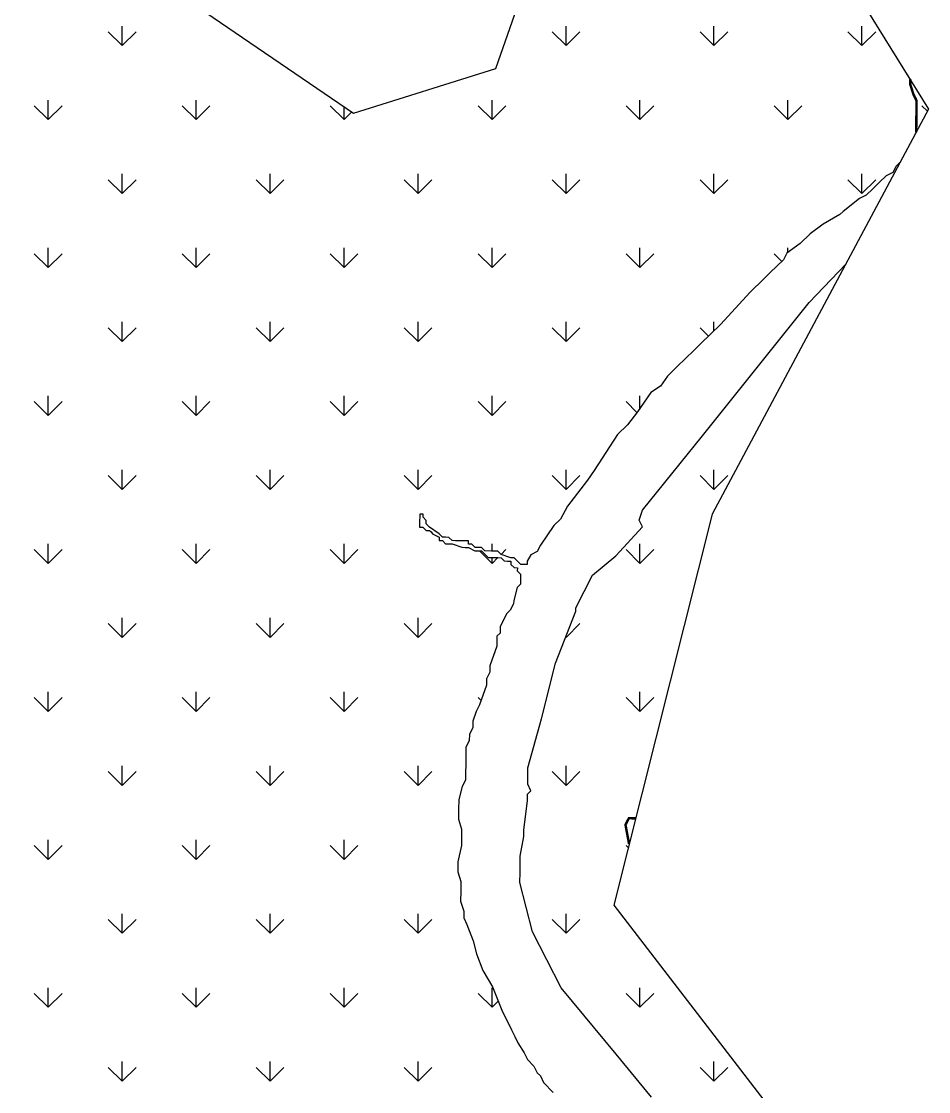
# Model space of a CAD drawing. Header units: metres. Extents: x 266558 to 272991, y 2129469 to 2134388.
# Drawn here: x 271890 to 272991, y 2130733 to 2132032 of the extents above; entities that cross this region are included whole.
import ezdxf

# ---------------------------------------------------------------- set-up
doc = ezdxf.new("R2010")
doc.units = ezdxf.units.M
doc.layers.add('MANGROOVES', color=112, linetype='Continuous')

msp = doc.modelspace()

# ---------------------------------------------------------------- linework, layer by layer
at = {"color": 3}
for points in [[(272846.5, 2132158.6), (272991, 2131925.6), (272728.4, 2131434), (272608.7, 2130959.3), (272815.2, 2130690.9), (272859, 2130515.5), (272834.9, 2130238.4), (272639, 2130073.7), (271294.9, 2129469.3), (270874.5, 2129632.7)], [(272087, 2132061.6), (272292.8, 2131920.6), (272465.4, 2131974.9), (272503, 2132081.8)]]:
    msp.add_lwpolyline(points, dxfattribs=at)
at = {"layer": 'MANGROOVES', "linetype": 'Continuous'}
for p, q in [((272012, 2132002.6), (272012, 2132026.4)), ((272550.8, 2132002.6), (272550.8, 2132026.4)), ((272730.4, 2132002.6), (272730.4, 2132026.4)), ((272910, 2132002.6), (272910, 2132026.4)), ((272012, 2132002.6), (271995.1, 2132019.4)), ((272012, 2132002.6), (272028.8, 2132019.4)), ((272550.8, 2132002.6), (272533.9, 2132019.4)), ((272550.8, 2132002.6), (272567.6, 2132019.4)), ((272730.4, 2132002.6), (272713.5, 2132019.4)), ((272730.4, 2132002.6), (272747.2, 2132019.4)), ((272910, 2132002.6), (272893.1, 2132019.4)), ((272910, 2132002.6), (272926.8, 2132019.4)), ((271922.2, 2131912.8), (271922.2, 2131936.6)), ((272101.8, 2131912.8), (272101.8, 2131936.6)), ((272461, 2131912.8), (272461, 2131936.6)), ((272640.6, 2131912.8), (272640.6, 2131936.6)), ((272820.2, 2131912.8), (272820.2, 2131936.6)), ((271922.2, 2131912.8), (271905.3, 2131929.6)), ((271922.2, 2131912.8), (271939, 2131929.6)), ((272101.8, 2131912.8), (272084.9, 2131929.6)), ((272101.8, 2131912.8), (272118.6, 2131929.6)), ((272281.4, 2131912.8), (272264.5, 2131929.6)), ((272281.4, 2131912.8), (272281.4, 2131928.4)), ((272461, 2131912.8), (272444.1, 2131929.6)), ((272461, 2131912.8), (272477.8, 2131929.6)), ((272640.6, 2131912.8), (272623.7, 2131929.6)), ((272640.6, 2131912.8), (272657.4, 2131929.6)), ((272820.2, 2131912.8), (272803.3, 2131929.6)), ((272820.2, 2131912.8), (272837, 2131929.6)), ((272989.6, 2131923), (272982.9, 2131929.6)), ((272281.4, 2131912.8), (272290.6, 2131922.1)), ((272012, 2131823), (272012, 2131846.8)), ((272191.6, 2131823), (272191.6, 2131846.8)), ((272371.2, 2131823), (272371.2, 2131846.8)), ((272550.8, 2131823), (272550.8, 2131846.8)), ((272730.4, 2131823), (272730.4, 2131846.8)), ((272910, 2131823), (272910, 2131846.8)), ((272012, 2131823), (271995.1, 2131839.8)), ((272012, 2131823), (272028.8, 2131839.8)), ((272191.6, 2131823), (272174.7, 2131839.8)), ((272191.6, 2131823), (272208.4, 2131839.8)), ((272371.2, 2131823), (272354.3, 2131839.8)), ((272371.2, 2131823), (272388, 2131839.8)), ((272550.8, 2131823), (272533.9, 2131839.8)), ((272550.8, 2131823), (272567.6, 2131839.8)), ((272730.4, 2131823), (272713.5, 2131839.8)), ((272730.4, 2131823), (272747.2, 2131839.8)), ((272910, 2131823), (272893.1, 2131839.8)), ((272910, 2131823), (272926.8, 2131839.8)), ((271922.2, 2131733.2), (271922.2, 2131757)), ((272101.8, 2131733.2), (272101.8, 2131757)), ((272281.4, 2131733.2), (272281.4, 2131757)), ((272461, 2131733.2), (272461, 2131757)), ((272640.6, 2131733.2), (272640.6, 2131757)), ((272820.2, 2131751.5), (272820.2, 2131757)), ((271922.2, 2131733.2), (271905.3, 2131750)), ((271922.2, 2131733.2), (271939, 2131750)), ((272101.8, 2131733.2), (272084.9, 2131750)), ((272101.8, 2131733.2), (272118.6, 2131750)), ((272281.4, 2131733.2), (272264.5, 2131750)), ((272281.4, 2131733.2), (272298.2, 2131750)), ((272461, 2131733.2), (272444.1, 2131750)), ((272461, 2131733.2), (272477.8, 2131750)), ((272640.6, 2131733.2), (272623.7, 2131750)), ((272640.6, 2131733.2), (272657.4, 2131750)), ((272812.7, 2131740.7), (272803.3, 2131750)), ((272012, 2131643.4), (272012, 2131667.2)), ((272191.6, 2131643.4), (272191.6, 2131667.2)), ((272371.2, 2131643.4), (272371.2, 2131667.2)), ((272550.8, 2131643.4), (272550.8, 2131667.2)), ((272730.4, 2131656.5), (272730.4, 2131667.2)), ((272012, 2131643.4), (271995.1, 2131660.2)), ((272012, 2131643.4), (272028.8, 2131660.2)), ((272191.6, 2131643.4), (272174.7, 2131660.2)), ((272191.6, 2131643.4), (272208.4, 2131660.2)), ((272371.2, 2131643.4), (272354.3, 2131660.2)), ((272371.2, 2131643.4), (272388, 2131660.2)), ((272550.8, 2131643.4), (272533.9, 2131660.2)), ((272550.8, 2131643.4), (272567.6, 2131660.2)), ((272723.8, 2131650), (272713.5, 2131660.2)), ((271922.2, 2131553.6), (271922.2, 2131577.4)), ((272101.8, 2131553.6), (272101.8, 2131577.4)), ((272281.4, 2131553.6), (272281.4, 2131577.4)), ((272461, 2131553.6), (272461, 2131577.4)), ((272640.6, 2131562.6), (272640.6, 2131577.4)), ((271922.2, 2131553.6), (271905.3, 2131570.4)), ((271922.2, 2131553.6), (271939, 2131570.4)), ((272101.8, 2131553.6), (272084.9, 2131570.4)), ((272101.8, 2131553.6), (272118.6, 2131570.4)), ((272281.4, 2131553.6), (272264.5, 2131570.4)), ((272281.4, 2131553.6), (272298.2, 2131570.4)), ((272461, 2131553.6), (272444.1, 2131570.4)), ((272461, 2131553.6), (272477.8, 2131570.4)), ((272636.9, 2131557.3), (272623.7, 2131570.4)), ((272012, 2131463.8), (271995.1, 2131480.6)), ((272012, 2131463.8), (272012, 2131487.6)), ((272012, 2131463.8), (272028.8, 2131480.6)), ((272191.6, 2131463.8), (272174.7, 2131480.6)), ((272191.6, 2131463.8), (272191.6, 2131487.6)), ((272191.6, 2131463.8), (272208.4, 2131480.6)), ((272371.2, 2131463.8), (272354.3, 2131480.6)), ((272371.2, 2131463.8), (272371.2, 2131487.6)), ((272371.2, 2131463.8), (272388, 2131480.6)), ((272550.8, 2131463.8), (272533.9, 2131480.6)), ((272550.8, 2131463.8), (272550.8, 2131487.6)), ((272550.8, 2131463.8), (272567.6, 2131480.6)), ((272730.4, 2131463.8), (272713.5, 2131480.6)), ((272730.4, 2131463.8), (272730.4, 2131487.6)), ((272730.4, 2131463.8), (272747.2, 2131480.6)), ((271922.2, 2131374), (271905.3, 2131390.8)), ((271922.2, 2131374), (271922.2, 2131397.8)), ((271922.2, 2131374), (271939, 2131390.8)), ((272101.8, 2131374), (272084.9, 2131390.8)), ((272101.8, 2131374), (272101.8, 2131397.8)), ((272101.8, 2131374), (272118.6, 2131390.8)), ((272281.4, 2131374), (272264.5, 2131390.8)), ((272281.4, 2131374), (272281.4, 2131397.8)), ((272281.4, 2131374), (272298.2, 2131390.8)), ((272461, 2131389.1), (272461, 2131397.8)), ((272472, 2131385), (272477.8, 2131390.8)), ((272640.6, 2131374), (272623.7, 2131390.8)), ((272640.6, 2131374), (272640.6, 2131397.8)), ((272640.6, 2131374), (272657.4, 2131390.8)), ((272461, 2131374), (272445.6, 2131389.3)), ((272461, 2131374), (272461, 2131381.2)), ((272461, 2131374), (272468.1, 2131381.1)), ((272012, 2131284.2), (271995.1, 2131301)), ((272012, 2131284.2), (272012, 2131308)), ((272012, 2131284.2), (272028.8, 2131301)), ((272191.6, 2131284.2), (272174.7, 2131301)), ((272191.6, 2131284.2), (272191.6, 2131308)), ((272191.6, 2131284.2), (272208.4, 2131301)), ((272371.2, 2131284.2), (272354.3, 2131301)), ((272371.2, 2131284.2), (272371.2, 2131308)), ((272371.2, 2131284.2), (272388, 2131301)), ((272550.8, 2131284.2), (272567.6, 2131301)), ((272550.8, 2131284.2), (272550.4, 2131284.6)), ((272550.8, 2131284.2), (272550.8, 2131285.6)), ((271922.2, 2131194.4), (271905.3, 2131211.2)), ((271922.2, 2131194.4), (271922.2, 2131218.2)), ((271922.2, 2131194.4), (271939, 2131211.2)), ((272101.8, 2131194.4), (272084.9, 2131211.2)), ((272101.8, 2131194.4), (272101.8, 2131218.2)), ((272101.8, 2131194.4), (272118.6, 2131211.2)), ((272281.4, 2131194.4), (272264.5, 2131211.2)), ((272281.4, 2131194.4), (272281.4, 2131218.2)), ((272281.4, 2131194.4), (272298.2, 2131211.2)), ((272447.7, 2131207.6), (272444.1, 2131211.2)), ((272640.6, 2131194.4), (272623.7, 2131211.2)), ((272640.6, 2131194.4), (272640.6, 2131218.2)), ((272640.6, 2131194.4), (272657.4, 2131211.2)), ((272012, 2131104.6), (271995.1, 2131121.4)), ((272012, 2131104.6), (272012, 2131128.4)), ((272012, 2131104.6), (272028.8, 2131121.4)), ((272191.6, 2131104.6), (272174.7, 2131121.4)), ((272191.6, 2131104.6), (272191.6, 2131128.4)), ((272191.6, 2131104.6), (272208.4, 2131121.4)), ((272371.2, 2131104.6), (272354.3, 2131121.4)), ((272371.2, 2131104.6), (272371.2, 2131128.4)), ((272371.2, 2131104.6), (272388, 2131121.4)), ((272550.8, 2131104.6), (272533.9, 2131121.4)), ((272550.8, 2131104.6), (272550.8, 2131128.4)), ((272550.8, 2131104.6), (272567.6, 2131121.4)), ((271922.2, 2131014.8), (271905.3, 2131031.6)), ((271922.2, 2131014.8), (271922.2, 2131038.6)), ((271922.2, 2131014.8), (271939, 2131031.6)), ((272101.8, 2131014.8), (272084.9, 2131031.6)), ((272101.8, 2131014.8), (272101.8, 2131038.6)), ((272101.8, 2131014.8), (272118.6, 2131031.6)), ((272281.4, 2131014.8), (272264.5, 2131031.6)), ((272281.4, 2131014.8), (272281.4, 2131038.6)), ((272281.4, 2131014.8), (272298.2, 2131031.6)), ((272626.3, 2131029.1), (272623.7, 2131031.6)), ((272012, 2130925), (272012, 2130948.8)), ((272191.6, 2130925), (272191.6, 2130948.8)), ((272371.2, 2130925), (272371.2, 2130948.8)), ((272550.8, 2130925), (272550.8, 2130948.8)), ((272012, 2130925), (271995.1, 2130941.8)), ((272012, 2130925), (272028.8, 2130941.8)), ((272191.6, 2130925), (272174.7, 2130941.8)), ((272191.6, 2130925), (272208.4, 2130941.8)), ((272371.2, 2130925), (272354.3, 2130941.8)), ((272371.2, 2130925), (272388, 2130941.8)), ((272550.8, 2130925), (272533.9, 2130941.8)), ((272550.8, 2130925), (272567.6, 2130941.8)), ((271922.2, 2130835.2), (271922.2, 2130859)), ((272101.8, 2130835.2), (272101.8, 2130859)), ((272281.4, 2130835.2), (272281.4, 2130859)), ((272461, 2130835.2), (272461, 2130859)), ((272640.6, 2130835.2), (272640.6, 2130859)), ((271922.2, 2130835.2), (271905.3, 2130852)), ((271922.2, 2130835.2), (271939, 2130852)), ((272101.8, 2130835.2), (272084.9, 2130852)), ((272101.8, 2130835.2), (272118.6, 2130852)), ((272281.4, 2130835.2), (272264.5, 2130852)), ((272281.4, 2130835.2), (272298.2, 2130852)), ((272461, 2130835.2), (272444.1, 2130852)), ((272640.6, 2130835.2), (272623.7, 2130852)), ((272640.6, 2130835.2), (272657.4, 2130852)), ((272461, 2130835.2), (272468.5, 2130842.7)), ((272012, 2130745.4), (272012, 2130769.2)), ((272191.6, 2130745.4), (272191.6, 2130769.2)), ((272371.2, 2130745.4), (272371.2, 2130769.2)), ((272730.4, 2130745.4), (272730.4, 2130769.2)), ((272012, 2130745.4), (271995.1, 2130762.2)), ((272012, 2130745.4), (272028.8, 2130762.2)), ((272191.6, 2130745.4), (272174.7, 2130762.2)), ((272191.6, 2130745.4), (272208.4, 2130762.2)), ((272371.2, 2130745.4), (272354.3, 2130762.2)), ((272371.2, 2130745.4), (272388, 2130762.2)), ((272730.4, 2130745.4), (272713.5, 2130762.2)), ((272730.4, 2130745.4), (272747.2, 2130762.2))]:
    msp.add_line(p, q, dxfattribs=at)
at = {"layer": 'MANGROOVES'}
for p, q in [((272955.5, 2131860.3, 3), (272951.5, 2131856.3, 3)), ((272956.5, 2131861.2, 3), (272955.5, 2131860.3, 3)), ((272939.4, 2131844.5, 3), (272931.4, 2131836.7, 3)), ((272947.4, 2131848.4, 3), (272939.4, 2131844.5, 3)), ((272951.5, 2131856.3, 3), (272947.4, 2131848.4, 3)), ((272931.4, 2131836.7, 3), (272923.3, 2131828.8, 3)), ((272915.3, 2131821, 3), (272907.2, 2131817.1, 3)), ((272923.3, 2131828.8, 3), (272915.3, 2131821, 3)), ((272907.2, 2131817.1, 3), (272887.2, 2131801.4, 3)), ((272883.1, 2131797.5, 3), (272863.1, 2131785.8, 3)), ((272887.2, 2131801.4, 3), (272883.1, 2131797.5, 3)), ((272863.1, 2131785.8, 3), (272847, 2131774.1, 3)), ((272847, 2131774.1, 3), (272834.9, 2131762.3, 3)), ((272834.9, 2131762.3, 3), (272818.9, 2131750.6, 3)), ((272814.8, 2131742.7, 3), (272806.7, 2131734.8, 3)), ((272818.9, 2131750.6, 3), (272814.8, 2131742.7, 3)), ((272806.7, 2131734.8, 3), (272798.7, 2131727, 3)), ((272846, 2131690.6, 3), (272890.4, 2131737.4, 3)), ((272790.6, 2131719.1, 3), (272774.5, 2131703.4, 3)), ((272798.7, 2131727, 3), (272790.6, 2131719.1, 3)), ((272774.5, 2131703.4, 3), (272738.2, 2131664.1, 3)), ((272716.6, 2131529.1, 3), (272846, 2131690.6, 3)), ((272738.2, 2131664.1, 3), (272726.1, 2131652.3, 3)), ((272726.1, 2131652.3, 3), (272714, 2131640.5, 3)), ((272714, 2131640.5, 3), (272706, 2131632.7, 3)), ((272706, 2131632.7, 3), (272685.8, 2131613, 3)), ((272685.8, 2131613, 3), (272673.8, 2131601.3, 3)), ((272673.8, 2131601.3, 3), (272665.6, 2131589.4, 3)), ((272665.6, 2131589.4, 3), (272653.6, 2131581.6, 3)), ((272653.6, 2131581.6, 3), (272645.5, 2131569.8, 3)), ((272645.5, 2131569.8, 3), (272637.4, 2131558, 3)), ((272637.4, 2131558, 3), (272625.3, 2131542.2, 3)), ((272625.3, 2131542.2, 3), (272613.2, 2131530.4, 3)), ((272613.2, 2131530.4, 3), (272584.8, 2131487, 3)), ((272643.8, 2131438.5, 3), (272716.6, 2131529.1, 3)), ((272584.8, 2131487, 3), (272576.7, 2131475.2, 3)), ((272576.7, 2131475.2, 3), (272552.4, 2131443.7, 3)), ((272552.4, 2131443.7, 3), (272544.2, 2131427.8, 3)), ((272373.2, 2131430, 3), (272373.1, 2131426.1, 3)), ((272377.2, 2131434, 3), (272373.2, 2131434, 3)), ((272373.2, 2131434, 3), (272373.2, 2131430, 3)), ((272377.2, 2131430, 3), (272377.2, 2131434, 3)), ((272381.1, 2131426, 3), (272377.2, 2131430, 3)), ((272639.7, 2131426.6, 3), (272643.8, 2131438.5, 3)), ((272373.1, 2131422.1, 3), (272373, 2131418.1, 3)), ((272373, 2131418.1, 3), (272377, 2131418.1, 3)), ((272373.1, 2131426.1, 3), (272373.1, 2131422.1, 3)), ((272377, 2131418.1, 3), (272380.9, 2131414, 3)), ((272381, 2131422, 3), (272381.1, 2131426, 3)), ((272385, 2131418, 3), (272381, 2131422, 3)), ((272396.8, 2131409.8, 3), (272385, 2131418, 3)), ((272536.2, 2131420, 3), (272520, 2131396.3, 3)), ((272544.2, 2131427.8, 3), (272536.2, 2131420, 3)), ((272611.3, 2131383.2, 3), (272643.6, 2131418.6, 3)), ((272643.6, 2131418.6, 3), (272639.7, 2131426.6, 3)), ((272380.9, 2131414, 3), (272384.9, 2131414, 3)), ((272384.9, 2131414, 3), (272386.9, 2131412.4, 3)), ((272386.9, 2131412.4, 3), (272388.9, 2131409.9, 3)), ((272388.9, 2131409.9, 3), (272396.8, 2131405.9, 3)), ((272396.8, 2131405.9, 3), (272396.7, 2131401.9, 3)), ((272400.7, 2131405.8, 3), (272396.8, 2131409.8, 3)), ((272404.7, 2131405.8, 3), (272400.7, 2131405.8, 3)), ((272408.7, 2131405.7, 3), (272404.7, 2131405.8, 3)), ((272412.6, 2131401.7, 3), (272408.7, 2131405.7, 3)), ((272396.7, 2131401.9, 3), (272400.7, 2131401.8, 3)), ((272400.7, 2131401.8, 3), (272404.6, 2131397.8, 3)), ((272404.6, 2131397.8, 3), (272408.6, 2131397.8, 3)), ((272408.6, 2131397.8, 3), (272412.6, 2131397.7, 3)), ((272416.6, 2131401.6, 3), (272412.6, 2131401.7, 3)), ((272412.6, 2131397.7, 3), (272424.4, 2131393.6, 3)), ((272420.6, 2131401.6, 3), (272416.6, 2131401.6, 3)), ((272428.5, 2131401.5, 3), (272420.6, 2131401.6, 3)), ((272424.4, 2131393.6, 3), (272428.4, 2131393.5, 3)), ((272428.4, 2131393.5, 3), (272432.4, 2131393.5, 3)), ((272432.5, 2131401.4, 3), (272428.5, 2131401.5, 3)), ((272432.4, 2131393.5, 3), (272440.3, 2131389.4, 3)), ((272432.5, 2131397.4, 3), (272432.5, 2131401.4, 3)), ((272436.4, 2131397.4, 3), (272432.5, 2131397.4, 3)), ((272440.4, 2131393.4, 3), (272436.4, 2131397.4, 3)), ((272444.3, 2131393.3, 3), (272440.4, 2131393.4, 3)), ((272448.3, 2131393.3, 3), (272444.3, 2131393.3, 3)), ((272452.2, 2131389.2, 3), (272448.3, 2131393.3, 3)), ((272520, 2131396.3, 3), (272515.9, 2131388.4, 3)), ((272440.3, 2131389.4, 3), (272444.3, 2131389.3, 3)), ((272444.3, 2131389.3, 3), (272448.3, 2131389.3, 3)), ((272448.3, 2131389.3, 3), (272452.2, 2131385.3, 3)), ((272460.2, 2131389.1, 3), (272452.2, 2131389.2, 3)), ((272452.2, 2131385.3, 3), (272456.1, 2131381.2, 3)), ((272456.1, 2131381.2, 3), (272460.1, 2131381.2, 3)), ((272460.1, 2131381.2, 3), (272468, 2131381.1, 3)), ((272464.2, 2131389.1, 3), (272460.2, 2131389.1, 3)), ((272468.1, 2131389, 3), (272464.2, 2131389.1, 3)), ((272468, 2131381.1, 3), (272472, 2131381, 3)), ((272472.1, 2131385, 3), (272468.1, 2131389, 3)), ((272472, 2131381, 3), (272475.9, 2131377, 3)), ((272484, 2131380.9, 3), (272472.1, 2131385, 3)), ((272475.9, 2131377, 3), (272479.9, 2131376.9, 3)), ((272479.9, 2131376.9, 3), (272483.9, 2131376.9, 3)), ((272483.9, 2131376.9, 3), (272483.9, 2131372.9, 3)), ((272487.9, 2131380.8, 3), (272484, 2131380.9, 3)), ((272495.8, 2131372.8, 3), (272487.9, 2131380.8, 3)), ((272507.9, 2131384.5, 3), (272503.8, 2131376.6, 3)), ((272515.9, 2131388.4, 3), (272507.9, 2131384.5, 3)), ((272583.1, 2131359.7, 3), (272611.3, 2131383.2, 3)), ((272483.9, 2131372.9, 3), (272487.8, 2131368.9, 3)), ((272487.8, 2131368.9, 3), (272491.8, 2131368.8, 3)), ((272491.8, 2131368.8, 3), (272491.7, 2131364.9, 3)), ((272491.7, 2131364.9, 3), (272495.6, 2131360.8, 3)), ((272499.8, 2131372.7, 3), (272495.8, 2131372.8, 3)), ((272503.7, 2131372.7, 3), (272499.8, 2131372.7, 3)), ((272503.8, 2131376.6, 3), (272503.7, 2131372.7, 3)), ((272495.6, 2131356.9, 3), (272495.5, 2131352.9, 3)), ((272495.5, 2131352.9, 3), (272495.5, 2131348.9, 3)), ((272495.6, 2131360.8, 3), (272495.6, 2131356.9, 3)), ((272562.7, 2131320.2, 3), (272583.1, 2131359.7, 3)), ((272491.5, 2131345, 3), (272487.3, 2131329.1, 3)), ((272495.5, 2131348.9, 3), (272491.5, 2131345, 3)), ((272487.2, 2131325.1, 3), (272483.1, 2131317.2, 3)), ((272487.3, 2131329.1, 3), (272487.2, 2131325.1, 3)), ((272479.1, 2131313.3, 3), (272471, 2131297.5, 3)), ((272483.1, 2131317.2, 3), (272479.1, 2131313.3, 3)), ((272538, 2131252.9, 3), (272562.7, 2131316.2, 3)), ((272562.7, 2131316.2, 3), (272562.7, 2131320.2, 3)), ((272470.9, 2131289.5, 3), (272466.8, 2131285.6, 3)), ((272471, 2131297.5, 3), (272470.9, 2131289.5, 3)), ((272466.7, 2131273.7, 3), (272458.4, 2131249.9, 3)), ((272466.8, 2131281.6, 3), (272466.7, 2131273.7, 3)), ((272466.8, 2131285.6, 3), (272466.8, 2131281.6, 3)), ((272458.4, 2131249.9, 3), (272458.3, 2131241.9, 3)), ((272521.2, 2131185.4, 3), (272538, 2131252.9, 3)), ((272454.2, 2131234, 3), (272454.1, 2131226.1, 3)), ((272458.3, 2131241.9, 3), (272454.2, 2131234, 3)), ((272454.1, 2131226.1, 3), (272445.9, 2131202.3, 3)), ((272445.9, 2131202.3, 3), (272441.8, 2131194.4, 3)), ((272437.7, 2131182.5, 3), (272437.6, 2131174.6, 3)), ((272441.8, 2131194.4, 3), (272437.7, 2131182.5, 3)), ((272504.6, 2131126, 3), (272521.2, 2131185.4, 3)), ((272437.6, 2131174.6, 3), (272433.5, 2131166.7, 3)), ((272433.4, 2131158.7, 3), (272429.3, 2131150.8, 3)), ((272433.5, 2131166.7, 3), (272433.4, 2131158.7, 3)), ((272429.3, 2131150.8, 3), (272429.1, 2131138.9, 3)), ((272429.1, 2131134.9, 3), (272428.8, 2131115, 3)), ((272429.1, 2131138.9, 3), (272429.1, 2131134.9, 3)), ((272504.3, 2131106.1, 3), (272504.6, 2131126, 3)), ((272428.8, 2131111, 3), (272424.7, 2131103.1, 3)), ((272428.8, 2131115, 3), (272428.8, 2131111, 3)), ((272508.2, 2131098.1, 3), (272504.3, 2131106.1, 3)), ((272424.7, 2131103.1, 3), (272420.5, 2131087.3, 3)), ((272504.1, 2131086.2, 3), (272504.2, 2131094.1, 3)), ((272504.2, 2131094.1, 3), (272508.2, 2131098.1, 3)), ((272420.5, 2131083.3, 3), (272420.4, 2131079.3, 3)), ((272420.4, 2131079.3, 3), (272420.4, 2131075.3, 3)), ((272420.5, 2131087.3, 3), (272420.5, 2131083.3, 3)), ((272499.6, 2131050.4, 3), (272504.1, 2131086.2, 3)), ((272420.3, 2131071.3, 3), (272420.2, 2131063.4, 3)), ((272420.4, 2131075.3, 3), (272420.3, 2131071.3, 3)), ((272420.2, 2131063.4, 3), (272424, 2131051.4, 3)), ((272423.9, 2131039.5, 3), (272423.8, 2131031.5, 3)), ((272424, 2131051.4, 3), (272423.9, 2131043.4, 3)), ((272423.9, 2131043.4, 3), (272423.9, 2131039.5, 3)), ((272495.2, 2131018.7, 3), (272499.5, 2131042.5, 3)), ((272499.5, 2131042.5, 3), (272499.6, 2131050.4, 3)), ((272423.8, 2131031.5, 3), (272419.6, 2131011.7, 3)), ((272495, 2130998.8, 3), (272495.2, 2131018.7, 3)), ((272419.6, 2131011.7, 3), (272419.4, 2130999.7, 3)), ((272419.4, 2130999.7, 3), (272423.2, 2130987.7, 3)), ((272423.2, 2130987.7, 3), (272423.1, 2130975.8, 3)), ((272494.8, 2130986.8, 3), (272495, 2130998.8, 3)), ((272423.1, 2130975.8, 3), (272422.9, 2130963.9, 3)), ((272510, 2130927, 3), (272494.8, 2130986.8, 3)), ((272422.9, 2130963.9, 3), (272426.7, 2130951.9, 3)), ((272426.7, 2130951.9, 3), (272426.6, 2130943.9, 3)), ((272426.6, 2130943.9, 3), (272430.5, 2130935.9, 3)), ((272430.5, 2130935.9, 3), (272438.2, 2130915.9, 3)), ((272544.9, 2130858.9, 3), (272510, 2130927, 3)), ((272438.2, 2130915.9, 3), (272442, 2130900, 3)), ((272442, 2130900, 3), (272449.7, 2130880, 3)), ((272449.7, 2130880, 3), (272461.4, 2130859.9, 3)), ((272461.4, 2130859.9, 3), (272473, 2130831.9, 3)), ((272611.5, 2130778.4, 3), (272544.9, 2130858.9, 3)), ((272473, 2130831.9, 3), (272484.6, 2130807.9, 3)), ((272484.6, 2130807.9, 3), (272488.5, 2130799.9, 3)), ((272488.5, 2130799.9, 3), (272492.3, 2130791.9, 3)), ((272492.3, 2130791.9, 3), (272500.1, 2130779.9, 3)), ((272500.1, 2130779.9, 3), (272504, 2130771.9, 3)), ((272504, 2130771.9, 3), (272511.9, 2130763.8, 3)), ((272654.6, 2130726.2, 3), (272611.5, 2130778.4, 3)), ((272511.9, 2130763.8, 3), (272515.7, 2130755.8, 3)), ((272515.7, 2130755.8, 3), (272519.7, 2130751.8, 3)), ((272519.7, 2130751.8, 3), (272523.5, 2130743.8, 3)), ((272523.5, 2130743.8, 3), (272535.3, 2130731.7, 3))]:
    msp.add_line(p, q, dxfattribs=at)
at = {"layer": 'MANGROOVES', "const_width": 2.98, "elevation": 3}
for points in [[(272968.8, 2131961.7), (272968.7, 2131955.6), (272972.5, 2131943.6), (272976.4, 2131935.6), (272976.3, 2131931.6), (272976.2, 2131919.7), (272976.1, 2131915.7), (272976.1, 2131911.7), (272976, 2131903.8), (272975.9, 2131899.8), (272975.9, 2131897.4)], [(272635.2, 2131064.6), (272627.1, 2131064.7), (272623, 2131056.8), (272626.7, 2131036.9), (272627.4, 2131033.4)]]:
    msp.add_lwpolyline(points, dxfattribs=at)

doc.saveas('drawing.dxf')
